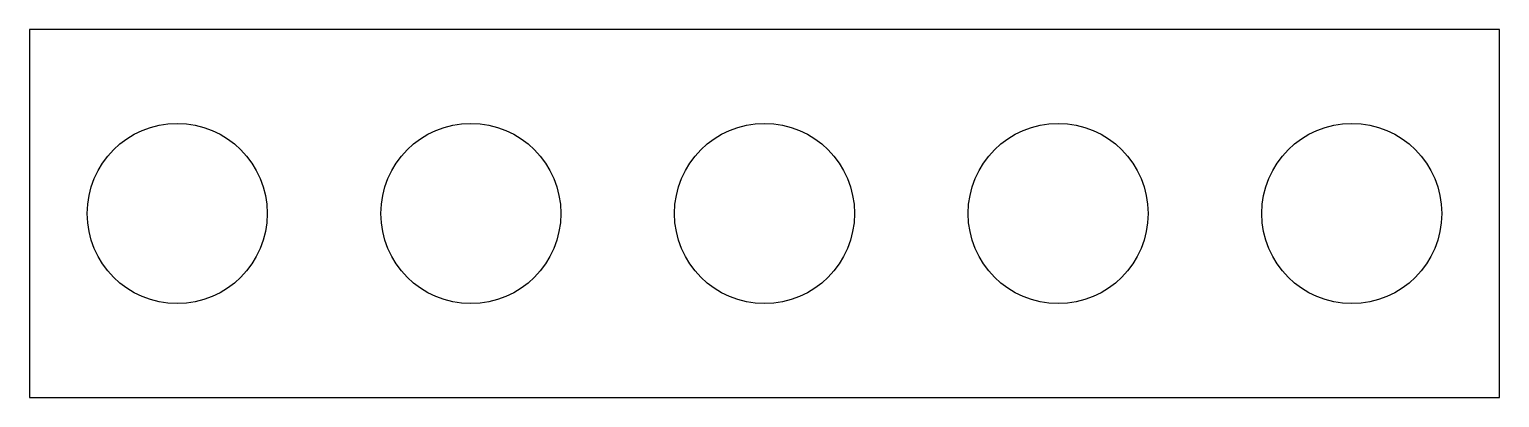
# Model space of a CAD drawing. Header units: millimetres. Extents: x -220 to 220, y -55 to 55.
import ezdxf

# ---------------------------------------------------------------- set-up
doc = ezdxf.new("R2010")
doc.units = ezdxf.units.MM

msp = doc.modelspace()

# ---------------------------------------------------------------- linework, layer by layer
for p, q in [((220, 55), (-220, 55)), ((-220, 55), (-220, -55)), ((220, -55), (220, 55)), ((-220, -55), (220, -55))]:
    msp.add_line(p, q)
for centre in [(-175.768, 0), (-87.884, 0), (0, 0), (87.884, 0), (175.768, 0)]:
    msp.add_circle(centre, 26.925)

doc.saveas('drawing.dxf')
